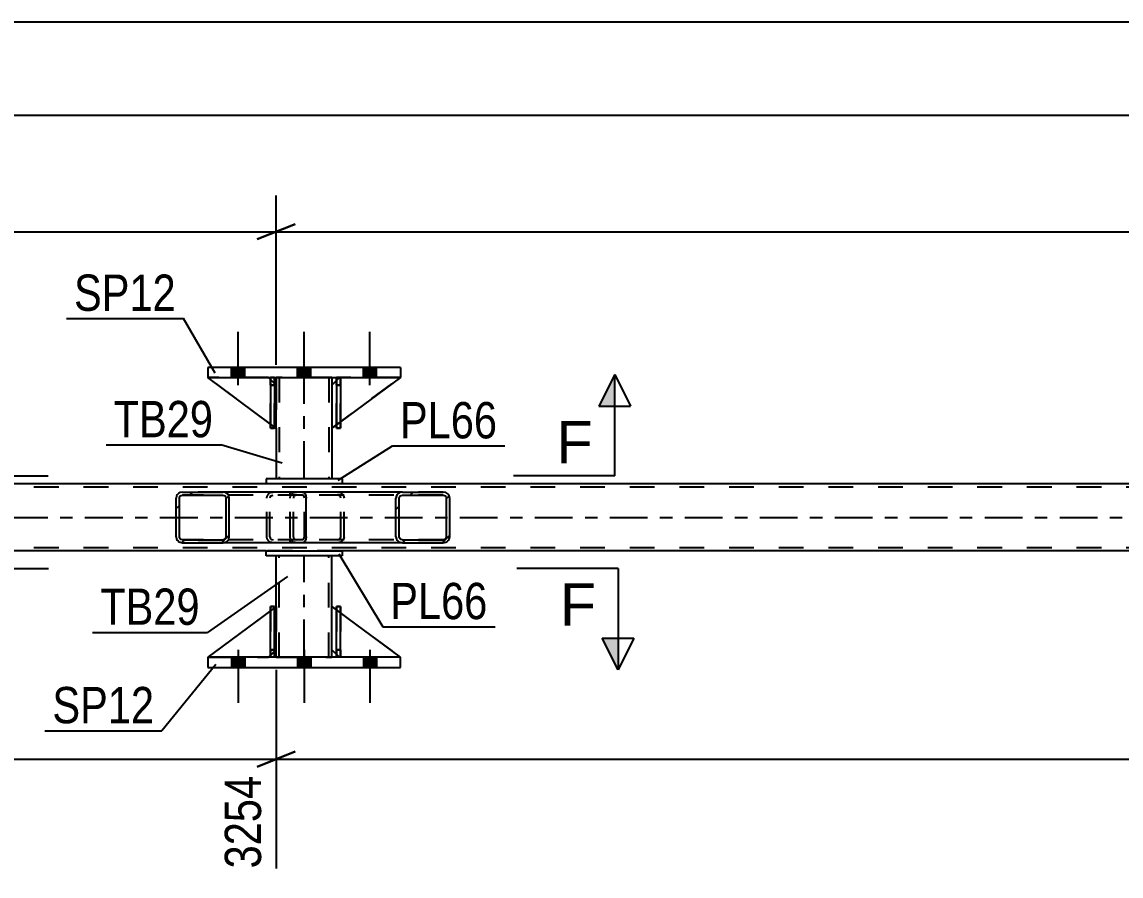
# Model space of a CAD drawing. Header units: millimetres. Extents: x 0 to 841, y 0 to 594.
# Drawn here: x 145.6 to 232.3, y 192.9 to 260.3 of the extents above; entities that cross this region are included whole.
import ezdxf

# ---------------------------------------------------------------- set-up
doc = ezdxf.new("R2010")
doc.units = ezdxf.units.MM
doc.linetypes.add('DXK_LINE_DOT2', pattern=[3.9198, 1.9599, -1.9599])
doc.linetypes.add('DXK_LINE_DOT3', pattern=[5.9187, 2.979, -0.9799, 0.9799, -0.9799])
doc.styles.add('Arial', font='ARIAL.TTF', dxfattribs={"height": 0.2})
doc.styles.add('Arial Narrow', font='ARIALN.TTF', dxfattribs={"height": 0.2})

# ---------------------------------------------------------------- blocks, each defined once
blk = doc.blocks.new('Part-275727060-4073 - 3899')
at = {"color": 7, "linetype": 'DXK_LINE_DOT2'}
for p, q in [((165.524, 214.174), (165.204, 214.174)), ((165.204, 210.774), (165.204, 214.174)), ((165.204, 210.174), (165.204, 214.174)), ((165.524, 214.174), (165.524, 210.774)), ((165.524, 210.174), (165.524, 214.174)), ((165.524, 210.774), (165.204, 210.774)), ((165.204, 210.174), (165.204, 210.774)), ((165.524, 210.174), (165.204, 210.174)), ((165.524, 210.774), (165.524, 210.174)), ((165.524, 210.174), (165.524, 210.174))]:
    blk.add_line(p, q, dxfattribs=at)
blk = doc.blocks.new('Part-275727060-4161 - 3899')
at = {"color": 2, "linetype": 'Continuous'}
for p, q in [((165.65, 232.254), (165.65, 231.654)), ((170.05, 232.254), (170.05, 231.654)), ((165.65, 228.254), (165.65, 224.254)), ((170.05, 228.254), (170.05, 224.254))]:
    blk.add_line(p, q, dxfattribs=at)
at = {"color": 7, "linetype": 'DXK_LINE_DOT2'}
for p, q in [((170.05, 232.254), (165.65, 232.254)), ((165.65, 231.654), (165.65, 228.254)), ((165.89, 232.254), (165.89, 224.254)), ((169.81, 232.254), (169.81, 224.254)), ((170.05, 231.654), (170.05, 228.254)), ((170.05, 224.254), (165.65, 224.254))]:
    blk.add_line(p, q, dxfattribs=at)
at = {"color": 7, "linetype": 'DXK_LINE_DOT3'}
blk.add_line((167.85, 224.254), (167.85, 232.254), dxfattribs=at)
blk = doc.blocks.new('Part-275727060-4068 - 3899')
at = {"color": 2, "linetype": 'Continuous'}
for p, q in [((165.204, 213.843), (160.25, 210.174)), ((165.65, 214.174), (165.524, 214.08)), ((165.65, 210.774), (165.65, 214.174)), ((165.204, 210.328), (165.05, 210.174)), ((165.65, 210.774), (165.524, 210.648)), ((165.65, 210.774), (165.65, 210.774))]:
    blk.add_line(p, q, dxfattribs=at)
at = {"color": 7, "linetype": 'DXK_LINE_DOT2'}
for p, q in [((165.524, 214.08), (165.204, 213.843)), ((165.65, 210.774), (165.65, 214.174)), ((160.25, 210.174), (165.05, 210.174)), ((165.65, 210.774), (165.05, 210.174)), ((165.524, 210.648), (165.204, 210.328))]:
    blk.add_line(p, q, dxfattribs=at)
blk = doc.blocks.new('Part-275727060-4075 - 3899')
at = {"color": 7, "linetype": 'DXK_LINE_DOT2'}
for p, q in [((170.65, 232.254), (170.05, 231.654)), ((170.05, 228.254), (175.45, 232.254)), ((170.05, 231.654), (170.05, 228.254)), ((175.45, 232.254), (170.65, 232.254))]:
    blk.add_line(p, q, dxfattribs=at)
blk = doc.blocks.new('Part-275727060-4076 - 3899')
at = {"color": 2, "linetype": 'Continuous'}
for p, q in [((165.204, 228.585), (160.25, 232.254)), ((165.204, 232.1), (165.05, 232.254)), ((165.65, 231.654), (165.524, 231.78)), ((165.65, 231.654), (165.65, 231.654)), ((165.65, 228.254), (165.65, 231.654)), ((165.524, 228.348), (165.65, 228.254)), ((165.65, 228.254), (165.65, 228.254))]:
    blk.add_line(p, q, dxfattribs=at)
at = {"color": 7, "linetype": 'DXK_LINE_DOT2'}
for p, q in [((165.05, 232.254), (160.25, 232.254)), ((165.05, 232.254), (165.65, 231.654)), ((165.524, 231.78), (165.204, 232.1)), ((165.65, 231.654), (165.65, 228.254)), ((165.524, 228.348), (165.204, 228.585))]:
    blk.add_line(p, q, dxfattribs=at)
blk = doc.blocks.new('Part-275727060-4077 - 3899')
at = {"color": 7, "linetype": 'DXK_LINE_DOT2'}
for p, q in [((165.65, 228.254), (160.25, 232.254)), ((160.25, 232.254), (165.05, 232.254)), ((165.05, 232.254), (165.65, 231.654)), ((165.65, 231.654), (165.05, 232.254)), ((165.65, 231.654), (165.65, 228.254)), ((165.65, 231.654), (165.65, 231.654)), ((165.65, 231.654), (165.65, 228.254))]:
    blk.add_line(p, q, dxfattribs=at)
blk = doc.blocks.new('Bolt-275727060-3949 - 3899')
at = {"linetype": 'Continuous'}
for points in [[(162.13, 232.254), (163.17, 232.254), (163.17, 233.054), (162.13, 233.054)], [(162.13, 232.254), (163.17, 232.254), (163.17, 233.054), (162.13, 233.054)], [(162.13, 232.254), (163.17, 232.254), (163.17, 233.054), (162.13, 233.054)], [(167.33, 232.254), (168.37, 232.254), (168.37, 233.054), (167.33, 233.054)], [(167.33, 232.254), (168.37, 232.254), (168.37, 233.054), (167.33, 233.054)], [(172.53, 232.254), (173.57, 232.254), (173.57, 233.054), (172.53, 233.054)], [(172.53, 232.254), (173.57, 232.254), (173.57, 233.054), (172.53, 233.054)], [(172.53, 232.254), (173.57, 232.254), (173.57, 233.054), (172.53, 233.054)]]:
    blk.add_hatch(color=1, dxfattribs=at).paths.add_polyline_path(points)
at = {"color": 1, "linetype": 'Continuous'}
for p, q in [((162.65, 231.654), (162.65, 235.854)), ((162.65, 231.654), (162.65, 235.854)), ((162.65, 231.654), (162.65, 235.854)), ((167.85, 231.654), (167.85, 235.854)), ((167.85, 231.654), (167.85, 235.854)), ((173.05, 231.654), (173.05, 235.854)), ((173.05, 231.654), (173.05, 235.854)), ((173.05, 231.654), (173.05, 235.854)), ((162.13, 232.254), (162.13, 233.054)), ((162.13, 232.254), (162.13, 233.054)), ((162.13, 232.254), (162.13, 233.054)), ((163.17, 232.254), (163.17, 233.054)), ((163.17, 232.254), (163.17, 233.054)), ((163.17, 232.254), (163.17, 233.054)), ((167.33, 232.254), (167.33, 233.054)), ((167.33, 232.254), (167.33, 233.054)), ((168.37, 232.254), (168.37, 233.054)), ((168.37, 232.254), (168.37, 233.054)), ((172.53, 232.254), (172.53, 233.054)), ((172.53, 232.254), (172.53, 233.054)), ((172.53, 232.254), (172.53, 233.054)), ((173.57, 232.254), (173.57, 233.054)), ((173.57, 232.254), (173.57, 233.054)), ((173.57, 232.254), (173.57, 233.054))]:
    blk.add_line(p, q, dxfattribs=at)
blk = doc.blocks.new('Part-275727060-4078 - 3899')
at = {"color": 2, "linetype": 'Continuous'}
for p, q in [((170.723, 232.254), (170.403, 232.254)), ((170.403, 232.254), (170.404, 228.254)), ((170.724, 232.254), (170.723, 232.254)), ((170.723, 232.254), (170.724, 228.254)), ((170.724, 228.254), (170.404, 228.254))]:
    blk.add_line(p, q, dxfattribs=at)
at = {"color": 7, "linetype": 'DXK_LINE_DOT2'}
for p, q in [((170.404, 231.654), (170.404, 232.254)), ((170.724, 231.654), (170.404, 231.654)), ((170.404, 231.654), (170.404, 228.254)), ((170.724, 232.254), (170.723, 232.254)), ((170.724, 231.654), (170.724, 232.254)), ((170.724, 228.254), (170.724, 231.654))]:
    blk.add_line(p, q, dxfattribs=at)
blk = doc.blocks.new('Bolt-275727060-3950 - 3899')
at = {"linetype": 'Continuous'}
for points in [[(163.17, 210.174), (162.13, 210.174), (162.13, 209.374), (163.17, 209.374)], [(163.17, 210.174), (162.13, 210.174), (162.13, 209.374), (163.17, 209.374)], [(163.17, 210.174), (162.13, 210.174), (162.13, 209.374), (163.17, 209.374)], [(168.37, 210.174), (167.33, 210.174), (167.33, 209.374), (168.37, 209.374)], [(168.37, 210.174), (167.33, 210.174), (167.33, 209.374), (168.37, 209.374)], [(173.57, 210.174), (172.53, 210.174), (172.53, 209.374), (173.57, 209.374)], [(173.57, 210.174), (172.53, 210.174), (172.53, 209.374), (173.57, 209.374)], [(173.57, 210.174), (172.53, 210.174), (172.53, 209.374), (173.57, 209.374)]]:
    blk.add_hatch(color=1, dxfattribs=at).paths.add_polyline_path(points)
at = {"color": 1, "linetype": 'Continuous'}
for p, q in [((162.13, 210.174), (162.13, 209.374)), ((162.13, 210.174), (162.13, 209.374)), ((162.13, 210.174), (162.13, 209.374)), ((162.65, 210.774), (162.65, 206.574)), ((162.65, 210.774), (162.65, 206.574)), ((162.65, 210.774), (162.65, 206.574)), ((163.17, 210.174), (163.17, 209.374)), ((163.17, 210.174), (163.17, 209.374)), ((163.17, 210.174), (163.17, 209.374)), ((167.33, 210.174), (167.33, 209.374)), ((167.33, 210.174), (167.33, 209.374)), ((167.85, 210.774), (167.85, 206.574)), ((167.85, 210.774), (167.85, 206.574)), ((168.37, 210.174), (168.37, 209.374)), ((168.37, 210.174), (168.37, 209.374)), ((172.53, 210.174), (172.53, 209.374)), ((172.53, 210.174), (172.53, 209.374)), ((172.53, 210.174), (172.53, 209.374)), ((173.05, 210.774), (173.05, 206.574)), ((173.05, 210.774), (173.05, 206.574)), ((173.05, 210.774), (173.05, 206.574)), ((173.57, 210.174), (173.57, 209.374)), ((173.57, 210.174), (173.57, 209.374)), ((173.57, 210.174), (173.57, 209.374))]:
    blk.add_line(p, q, dxfattribs=at)
blk = doc.blocks.new('Part-275727060-3961 - 3899')
at = {"color": 2, "linetype": 'Continuous'}
for p, q in [((164.85, 223.854), (73.61, 223.854)), ((335.118, 223.854), (170.85, 223.854)), ((164.85, 218.574), (73.61, 218.574)), ((335.118, 218.574), (170.85, 218.574))]:
    blk.add_line(p, q, dxfattribs=at)
at = {"color": 7, "linetype": 'DXK_LINE_DOT2'}
for p, q in [((170.85, 223.854), (164.85, 223.854)), ((732.527, 223.614), (73.61, 223.614)), ((732.527, 218.814), (73.61, 218.814)), ((170.85, 218.574), (164.85, 218.574))]:
    blk.add_line(p, q, dxfattribs=at)
at = {"color": 7, "linetype": 'DXK_LINE_DOT3'}
blk.add_line((73.61, 221.214), (732.527, 221.214), dxfattribs=at)
blk = doc.blocks.new('Part-275727060-4171 - 3899')
at = {"color": 2, "linetype": 'Continuous'}
for p, q in [((164.85, 218.574), (170.85, 218.574)), ((164.85, 218.174), (164.85, 218.574)), ((170.85, 218.174), (164.85, 218.174)), ((170.85, 218.574), (170.85, 218.174))]:
    blk.add_line(p, q, dxfattribs=at)
blk = doc.blocks.new('Part-275727060-4065 - 3899')
at = {"color": 2, "linetype": 'Continuous'}
for p, q in [((175.45, 210.174), (160.25, 210.174)), ((160.25, 210.174), (160.25, 209.374)), ((175.45, 209.374), (175.45, 210.174)), ((160.25, 209.374), (175.45, 209.374))]:
    blk.add_line(p, q, dxfattribs=at)
blk = doc.blocks.new('Part-275727060-4066 - 3899')
at = {"color": 2, "linetype": 'Continuous'}
for p, q in [((170.05, 210.774), (170.05, 214.174)), ((170.404, 213.912), (170.05, 214.174)), ((175.449, 210.174), (170.724, 213.675)), ((170.403, 210.42), (170.05, 210.774))]:
    blk.add_line(p, q, dxfattribs=at)
at = {"color": 7, "linetype": 'DXK_LINE_DOT2'}
for p, q in [((170.724, 213.675), (170.404, 213.912)), ((170.65, 210.174), (170.403, 210.42)), ((175.45, 210.174), (170.65, 210.174)), ((175.449, 210.174), (175.45, 210.174)), ((175.45, 210.174), (175.449, 210.174))]:
    blk.add_line(p, q, dxfattribs=at)
blk = doc.blocks.new('Part-275727060-4067 - 3899')
at = {"color": 7, "linetype": 'DXK_LINE_DOT2'}
for p, q in [((170.05, 210.774), (170.05, 214.174)), ((170.05, 214.174), (175.45, 210.174)), ((170.65, 210.174), (170.05, 210.774)), ((175.45, 210.174), (170.65, 210.174))]:
    blk.add_line(p, q, dxfattribs=at)
blk = doc.blocks.new('Part-275727060-4069 - 3899')
at = {"color": 7, "linetype": 'DXK_LINE_DOT2'}
for p, q in [((165.65, 214.174), (160.25, 210.174)), ((165.65, 210.774), (165.65, 214.174)), ((165.65, 214.174), (165.65, 210.774)), ((160.25, 210.174), (165.05, 210.174)), ((165.05, 210.174), (165.65, 210.774)), ((165.65, 210.774), (165.05, 210.174)), ((165.65, 210.774), (165.65, 210.774))]:
    blk.add_line(p, q, dxfattribs=at)
blk = doc.blocks.new('Part-275727060-4060 - 3899')
at = {"color": 2, "linetype": 'Continuous'}
for p, q in [((175.45, 233.054), (160.25, 233.054)), ((160.25, 233.054), (160.25, 232.254)), ((175.45, 233.054), (175.45, 232.254)), ((160.25, 232.254), (175.45, 232.254))]:
    blk.add_line(p, q, dxfattribs=at)
blk = doc.blocks.new('Part-275727060-4070 - 3899')
at = {"color": 2, "linetype": 'Continuous'}
for p, q in [((170.403, 210.174), (170.404, 214.174)), ((170.404, 214.174), (170.724, 214.174)), ((170.723, 210.174), (170.724, 214.174)), ((170.404, 210.174), (170.403, 210.174)), ((170.724, 210.174), (170.403, 210.174))]:
    blk.add_line(p, q, dxfattribs=at)
at = {"color": 7, "linetype": 'DXK_LINE_DOT2'}
for p, q in [((170.404, 214.174), (170.404, 210.774)), ((170.724, 210.774), (170.724, 214.174)), ((170.404, 210.774), (170.404, 210.174)), ((170.404, 210.774), (170.724, 210.774)), ((170.723, 210.174), (170.724, 210.174)), ((170.724, 210.174), (170.724, 210.774))]:
    blk.add_line(p, q, dxfattribs=at)
blk = doc.blocks.new('Part-275727060-4071 - 3899')
at = {"color": 2, "linetype": 'Continuous'}
for p, q in [((165.204, 210.174), (165.204, 214.174)), ((165.204, 214.174), (165.524, 214.174)), ((165.524, 210.174), (165.524, 214.174)), ((165.204, 210.174), (165.204, 210.174)), ((165.524, 210.174), (165.204, 210.174))]:
    blk.add_line(p, q, dxfattribs=at)
at = {"color": 7, "linetype": 'DXK_LINE_DOT2'}
for p, q in [((165.204, 214.174), (165.204, 210.774)), ((165.524, 210.774), (165.524, 214.174)), ((165.204, 210.774), (165.204, 210.174)), ((165.204, 210.774), (165.524, 210.774)), ((165.524, 210.174), (165.524, 210.774)), ((165.524, 210.174), (165.524, 210.174))]:
    blk.add_line(p, q, dxfattribs=at)
blk = doc.blocks.new('Part-275727060-4072 - 3899')
at = {"color": 7, "linetype": 'DXK_LINE_DOT2'}
for p, q in [((170.723, 214.174), (170.403, 214.174)), ((170.403, 210.774), (170.403, 214.174)), ((170.403, 210.174), (170.403, 214.174)), ((170.723, 214.174), (170.723, 210.774)), ((170.723, 210.174), (170.723, 214.174)), ((170.723, 210.774), (170.403, 210.774)), ((170.403, 210.174), (170.403, 210.774)), ((170.723, 210.174), (170.403, 210.174)), ((170.723, 210.774), (170.723, 210.174)), ((170.723, 210.174), (170.723, 210.174))]:
    blk.add_line(p, q, dxfattribs=at)
blk = doc.blocks.new('Part-275727060-4074 - 3899')
at = {"color": 2, "linetype": 'Continuous'}
for p, q in [((170.403, 232.008), (170.05, 231.654)), ((170.05, 231.654), (170.05, 228.254)), ((175.45, 232.254), (170.724, 228.753)), ((170.404, 228.516), (170.05, 228.254))]:
    blk.add_line(p, q, dxfattribs=at)
at = {"color": 7, "linetype": 'DXK_LINE_DOT2'}
for p, q in [((170.65, 232.254), (170.403, 232.008)), ((175.45, 232.254), (170.65, 232.254)), ((170.724, 228.753), (170.404, 228.516))]:
    blk.add_line(p, q, dxfattribs=at)
blk = doc.blocks.new('Part-275727060-4079 - 3899')
at = {"color": 2, "linetype": 'Continuous'}
for p, q in [((165.524, 232.254), (165.204, 232.254)), ((165.204, 232.254), (165.204, 228.254)), ((165.524, 232.254), (165.524, 232.254)), ((165.524, 232.254), (165.524, 228.254)), ((165.524, 228.254), (165.204, 228.254))]:
    blk.add_line(p, q, dxfattribs=at)
at = {"color": 7, "linetype": 'DXK_LINE_DOT2'}
for p, q in [((165.204, 231.654), (165.204, 232.254)), ((165.524, 231.654), (165.204, 231.654)), ((165.204, 231.654), (165.204, 228.254)), ((165.524, 231.654), (165.524, 232.254)), ((165.524, 232.254), (165.524, 232.254)), ((165.524, 228.254), (165.524, 231.654))]:
    blk.add_line(p, q, dxfattribs=at)
blk = doc.blocks.new('Part-275727060-4080 - 3899')
at = {"color": 7, "linetype": 'DXK_LINE_DOT2'}
for p, q in [((170.403, 231.654), (170.403, 232.254)), ((170.403, 232.254), (170.403, 232.254)), ((170.403, 232.254), (170.403, 228.254)), ((170.723, 232.254), (170.403, 232.254)), ((170.403, 228.254), (170.403, 231.654)), ((170.403, 231.654), (170.723, 231.654)), ((170.723, 231.654), (170.723, 232.254)), ((170.723, 228.254), (170.723, 232.254)), ((170.723, 231.654), (170.723, 228.254)), ((170.403, 228.254), (170.723, 228.254))]:
    blk.add_line(p, q, dxfattribs=at)
blk = doc.blocks.new('Part-275727060-4082 - 3899')
at = {"linetype": 'Continuous'}
h = blk.add_hatch(dxfattribs=at)
h.set_pattern_fill('', scale=0.7, style=0, pattern_type=0)
h.set_pattern_definition([(45, (161.9011, 222.9176), (-1.57154, 1.57154), [])])
h.paths.add_polyline_path([(161.939, 222.734), (161.901, 222.918), (161.792, 223.073), (161.629, 223.177), (161.437, 223.214), (158.252, 223.214), (158.06, 223.177), (157.897, 223.073), (157.788, 222.918), (157.75, 222.734), (157.75, 219.694), (157.788, 219.51), (157.897, 219.354), (158.06, 219.25), (158.252, 219.214), (161.437, 219.214), (161.629, 219.25), (161.792, 219.354), (161.901, 219.51), (161.939, 219.694)])
h.paths.add_polyline_path([(161.669, 219.602), (161.614, 219.524), (161.533, 219.472), (161.437, 219.454), (158.252, 219.454), (158.156, 219.472), (158.075, 219.524), (158.02, 219.602), (158.001, 219.694), (158.001, 222.734), (158.02, 222.826), (158.075, 222.904), (158.156, 222.956), (158.252, 222.974), (161.437, 222.974), (161.533, 222.956), (161.614, 222.904), (161.669, 222.826), (161.688, 222.734), (161.688, 219.694)])
at = {"color": 2, "linetype": 'Continuous'}
for p, q in [((158.252, 223.214), (158.06, 223.177)), ((158.156, 222.956), (158.252, 222.974)), ((158.252, 223.214), (161.437, 223.214)), ((158.252, 222.974), (161.437, 222.974)), ((167.737, 223.214), (161.437, 223.214)), ((161.629, 223.177), (161.437, 223.214)), ((161.437, 222.974), (161.533, 222.956)), ((167.737, 223.214), (167.841, 223.177)), ((167.841, 223.177), (167.929, 223.073)), ((167.929, 223.073), (167.987, 222.918)), ((157.788, 222.918), (157.75, 222.734)), ((157.75, 219.694), (157.75, 222.734)), ((158.001, 222.734), (158.02, 222.826)), ((158.001, 219.694), (158.001, 222.734)), ((158.02, 222.826), (158.075, 222.904)), ((158.075, 222.904), (158.156, 222.956)), ((161.533, 222.956), (161.614, 222.904)), ((161.614, 222.904), (161.669, 222.826)), ((161.669, 222.826), (161.688, 222.734)), ((161.688, 219.694), (161.688, 222.734)), ((161.939, 222.734), (161.901, 222.918)), ((161.939, 219.694), (161.939, 222.734)), ((167.987, 222.918), (168.008, 222.734)), ((168.008, 219.694), (168.008, 222.734)), ((157.75, 219.694), (157.788, 219.51)), ((158.02, 219.602), (158.001, 219.694)), ((158.075, 219.524), (158.02, 219.602)), ((158.156, 219.472), (158.075, 219.524)), ((161.614, 219.524), (161.533, 219.472)), ((161.669, 219.602), (161.614, 219.524)), ((161.688, 219.694), (161.669, 219.602)), ((161.901, 219.51), (161.939, 219.694)), ((167.987, 219.51), (167.929, 219.354)), ((168.008, 219.694), (167.987, 219.51)), ((158.06, 219.25), (158.252, 219.214)), ((158.252, 219.454), (158.156, 219.472)), ((158.252, 219.454), (161.437, 219.454)), ((158.252, 219.214), (161.437, 219.214)), ((161.533, 219.472), (161.437, 219.454)), ((161.437, 219.214), (161.629, 219.25)), ((167.737, 219.214), (161.437, 219.214)), ((167.841, 219.25), (167.737, 219.214)), ((167.929, 219.354), (167.841, 219.25))]:
    blk.add_line(p, q, dxfattribs=at)
at = {"color": 7, "linetype": 'DXK_LINE_DOT2'}
for p, q in [((161.437, 223.214), (158.252, 223.214)), ((167.737, 222.974), (158.252, 222.974)), ((165.21, 223.177), (165.403, 223.214)), ((165.306, 222.956), (165.403, 222.974)), ((166.745, 222.974), (166.745, 223.214)), ((167.789, 222.956), (167.737, 222.974)), ((164.9, 222.734), (164.938, 222.918)), ((164.9, 219.694), (164.9, 222.734)), ((165.17, 222.826), (165.151, 222.734)), ((165.151, 219.694), (165.151, 222.734)), ((165.225, 222.904), (165.17, 222.826)), ((165.225, 222.904), (165.247, 222.918)), ((165.247, 222.918), (165.306, 222.956)), ((167.833, 222.904), (167.789, 222.956)), ((167.862, 222.826), (167.833, 222.904)), ((167.872, 222.734), (167.862, 222.826)), ((167.872, 219.694), (167.872, 222.734)), ((164.938, 219.51), (164.9, 219.694)), ((165.151, 219.694), (165.17, 219.602)), ((165.17, 219.602), (165.225, 219.524)), ((165.225, 219.524), (165.247, 219.51)), ((165.247, 219.51), (165.306, 219.472)), ((167.789, 219.472), (167.833, 219.524)), ((167.833, 219.524), (167.862, 219.602)), ((167.862, 219.602), (167.872, 219.694)), ((167.737, 219.454), (158.252, 219.454)), ((161.437, 219.214), (158.252, 219.214)), ((165.403, 219.214), (165.21, 219.25)), ((165.306, 219.472), (165.403, 219.454)), ((166.745, 219.214), (166.745, 219.454)), ((167.737, 219.454), (167.789, 219.472))]:
    blk.add_line(p, q, dxfattribs=at)
at = {"color": 2, "linetype": 'Continuous'}
for centre, start, end in [((158.238, 222.719), 111.19409, 156.15058), ((161.451, 222.719), 23.8494, 68.8059), ((158.238, 219.709), 203.8494, 248.8059), ((161.451, 219.709), 291.19409, 336.15058)]:
    blk.add_arc(centre, 0.492, start, end, dxfattribs=at)
at = {"color": 7, "linetype": 'DXK_LINE_DOT2'}
for centre, start, end in [((165.388, 222.719), 111.19409, 156.1506), ((165.388, 219.709), 203.84942, 248.8059)]:
    blk.add_arc(centre, 0.492, start, end, dxfattribs=at)
blk = doc.blocks.new('Part-275727060-4091 - 3899')
at = {"linetype": 'Continuous'}
h = blk.add_hatch(dxfattribs=at)
h.set_pattern_fill('', scale=0.7, style=0, pattern_type=0)
h.set_pattern_definition([(45, (179.3119, 222.9176), (-1.57154, 1.57154), [])])
h.paths.add_polyline_path([(179.351, 222.734), (179.312, 222.918), (179.201, 223.073), (179.035, 223.177), (178.84, 223.214), (175.605, 223.214), (175.409, 223.177), (175.244, 223.073), (175.133, 222.918), (175.094, 222.734), (175.094, 219.694), (175.133, 219.51), (175.244, 219.354), (175.409, 219.25), (175.605, 219.214), (178.84, 219.214), (179.035, 219.25), (179.201, 219.354), (179.312, 219.51), (179.351, 219.694)])
h.paths.add_polyline_path([(179.076, 219.602), (179.021, 219.524), (178.938, 219.472), (178.84, 219.454), (175.605, 219.454), (175.507, 219.472), (175.424, 219.524), (175.369, 219.602), (175.349, 219.694), (175.349, 222.734), (175.369, 222.826), (175.424, 222.904), (175.507, 222.956), (175.605, 222.974), (178.84, 222.974), (178.938, 222.956), (179.021, 222.904), (179.076, 222.826), (179.095, 222.734), (179.095, 219.694)])
at = {"color": 7, "linetype": 'DXK_LINE_DOT2'}
for p, q in [((167.06, 223.177), (167.256, 223.214)), ((167.256, 222.974), (167.158, 222.956)), ((167.737, 223.214), (167.256, 223.214)), ((178.84, 222.974), (167.256, 222.974)), ((170.491, 223.214), (170.686, 223.177)), ((170.588, 222.956), (170.491, 222.974)), ((178.84, 223.214), (175.605, 223.214)), ((166.745, 222.734), (166.784, 222.918)), ((166.745, 219.694), (166.745, 222.734)), ((167.02, 222.826), (167, 222.734)), ((167, 219.694), (167, 222.734)), ((167.075, 222.904), (167.02, 222.826)), ((167.158, 222.956), (167.075, 222.904)), ((170.671, 222.904), (170.588, 222.956)), ((170.727, 222.826), (170.671, 222.904)), ((170.746, 222.734), (170.727, 222.826)), ((170.746, 219.694), (170.746, 222.734)), ((170.963, 222.918), (171.001, 222.734)), ((171.001, 219.694), (171.001, 222.734)), ((166.784, 219.51), (166.745, 219.694)), ((167, 219.694), (167.02, 219.602)), ((167.02, 219.602), (167.075, 219.524)), ((167.075, 219.524), (167.158, 219.472)), ((170.588, 219.472), (170.671, 219.524)), ((170.671, 219.524), (170.727, 219.602)), ((170.727, 219.602), (170.746, 219.694)), ((171.001, 219.694), (170.963, 219.51)), ((167.256, 219.214), (167.06, 219.25)), ((167.158, 219.472), (167.256, 219.454)), ((178.84, 219.454), (167.256, 219.454)), ((167.737, 219.214), (167.256, 219.214)), ((170.491, 219.454), (170.588, 219.472)), ((170.686, 219.25), (170.491, 219.214)), ((178.84, 219.214), (175.605, 219.214))]:
    blk.add_line(p, q, dxfattribs=at)
at = {"color": 2, "linetype": 'Continuous'}
for p, q in [((175.605, 223.214), (167.737, 223.214)), ((175.605, 223.214), (175.409, 223.177)), ((175.507, 222.956), (175.605, 222.974)), ((175.605, 223.214), (178.84, 223.214)), ((175.605, 222.974), (178.84, 222.974)), ((179.035, 223.177), (178.84, 223.214)), ((178.84, 222.974), (178.938, 222.956)), ((175.133, 222.918), (175.094, 222.734)), ((175.094, 219.694), (175.094, 222.734)), ((175.349, 222.734), (175.369, 222.826)), ((175.349, 219.694), (175.349, 222.734)), ((175.369, 222.826), (175.424, 222.904)), ((175.424, 222.904), (175.507, 222.956)), ((178.938, 222.956), (179.021, 222.904)), ((179.021, 222.904), (179.076, 222.826)), ((179.076, 222.826), (179.095, 222.734)), ((179.095, 219.694), (179.095, 222.734)), ((179.351, 222.734), (179.312, 222.918)), ((179.351, 219.694), (179.351, 222.734)), ((175.094, 219.694), (175.133, 219.51)), ((175.369, 219.602), (175.349, 219.694)), ((175.424, 219.524), (175.369, 219.602)), ((175.507, 219.472), (175.424, 219.524)), ((179.021, 219.524), (178.938, 219.472)), ((179.076, 219.602), (179.021, 219.524)), ((179.095, 219.694), (179.076, 219.602)), ((179.312, 219.51), (179.351, 219.694)), ((175.605, 219.214), (167.737, 219.214)), ((175.409, 219.25), (175.605, 219.214)), ((175.605, 219.454), (175.507, 219.472)), ((175.605, 219.454), (178.84, 219.454)), ((175.605, 219.214), (178.84, 219.214)), ((178.938, 219.472), (178.84, 219.454)), ((178.84, 219.214), (179.035, 219.25))]:
    blk.add_line(p, q, dxfattribs=at)
at = {"color": 7, "linetype": 'DXK_LINE_DOT2'}
for centre, start, end in [((167.236, 222.713), 110.75831, 155.68002), ((170.51, 222.713), 24.31993, 69.24168), ((167.236, 219.715), 204.31993, 249.24168), ((170.51, 219.715), 290.75831, 335.68002)]:
    blk.add_arc(centre, 0.496, start, end, dxfattribs=at)
at = {"color": 2, "linetype": 'Continuous'}
for centre, start, end in [((175.585, 222.713), 110.75831, 155.68004), ((178.859, 222.713), 24.31995, 69.24168), ((175.585, 219.715), 204.31995, 249.24168), ((178.859, 219.715), 290.75831, 335.68004)]:
    blk.add_arc(centre, 0.496, start, end, dxfattribs=at)
blk = doc.blocks.new('Part-275727060-4166 - 3899')
at = {"color": 2, "linetype": 'Continuous'}
for p, q in [((170.85, 224.254), (164.85, 224.254)), ((164.85, 224.254), (164.85, 223.854)), ((170.85, 223.854), (164.85, 223.854)), ((170.85, 224.254), (170.85, 223.854))]:
    blk.add_line(p, q, dxfattribs=at)
blk = doc.blocks.new('Part-275727060-4176 - 3899')
at = {"color": 2, "linetype": 'Continuous'}
for p, q in [((165.65, 214.174), (165.65, 218.174)), ((170.05, 214.174), (170.05, 218.174)), ((165.65, 210.174), (165.65, 210.774)), ((170.05, 210.174), (170.05, 210.774))]:
    blk.add_line(p, q, dxfattribs=at)
at = {"color": 7, "linetype": 'DXK_LINE_DOT2'}
for p, q in [((170.05, 218.174), (165.65, 218.174)), ((165.89, 210.174), (165.89, 218.174)), ((169.81, 210.174), (169.81, 218.174)), ((165.65, 210.774), (165.65, 214.174)), ((170.05, 210.774), (170.05, 214.174)), ((165.65, 210.174), (170.05, 210.174))]:
    blk.add_line(p, q, dxfattribs=at)
at = {"color": 7, "linetype": 'DXK_LINE_DOT3'}
blk.add_line((167.85, 210.174), (167.85, 218.174), dxfattribs=at)
blk = doc.blocks.new('Part-275727060-4177 - 3899')
at = {"color": 7, "linetype": 'DXK_LINE_DOT2'}
for p, q in [((165.204, 231.654), (165.204, 232.254)), ((165.204, 232.254), (165.204, 232.254)), ((165.204, 232.254), (165.204, 228.254)), ((165.524, 232.254), (165.204, 232.254)), ((165.204, 228.254), (165.204, 231.654)), ((165.204, 231.654), (165.524, 231.654)), ((165.524, 231.654), (165.524, 232.254)), ((165.524, 228.254), (165.524, 232.254)), ((165.524, 231.654), (165.524, 228.254)), ((165.204, 228.254), (165.524, 228.254))]:
    blk.add_line(p, q, dxfattribs=at)
blk = doc.blocks.new('StraightDimension-275727060-4231 - 3899')
at = {"color": 7, "linetype": 'Continuous'}
blk.add_line((64.35, 260.309), (741.787, 260.309), dxfattribs=at)
blk = doc.blocks.new('StraightDimension-275727060-4181 - 3899')
at = {"color": 7, "linetype": 'Continuous'}
for p, q in [((165.65, 233.254), (165.65, 246.613)), ((164.15, 243.163), (167.15, 244.363)), ((64.99, 243.763), (165.65, 243.763))]:
    blk.add_line(p, q, dxfattribs=at)
blk = doc.blocks.new('StraightDimension-275727060-4185 - 3899')
at = {"color": 7, "linetype": 'Continuous'}
for p, q in [((165.65, 233.254), (165.65, 246.613)), ((167.15, 244.363), (164.15, 243.163)), ((165.65, 243.763), (335.918, 243.763))]:
    blk.add_line(p, q, dxfattribs=at)
blk = doc.blocks.new('StraightDimension-275727060-4210 - 3899')
at = {"color": 7, "linetype": 'Continuous'}
blk.add_line((64.99, 252.956), (741.147, 252.956), dxfattribs=at)
blk = doc.blocks.new('StraightDimension-275727060-4264 - 3899')
at = {"color": 7, "linetype": 'Continuous'}
for p, q in [((165.65, 209.174), (165.65, 193.516)), ((167.15, 202.729), (164.15, 201.529)), ((165.65, 202.129), (335.918, 202.129))]:
    blk.add_line(p, q, dxfattribs=at)
blk = doc.blocks.new('StraightDimension-275727060-4270 - 3899')
at = {"color": 7, "linetype": 'Continuous'}
for p, q in [((165.65, 209.174), (165.65, 193.516)), ((164.15, 201.529), (167.15, 202.729)), ((64.99, 202.129), (165.65, 202.129))]:
    blk.add_line(p, q, dxfattribs=at)
at = {"color": 0, "linetype": 'Continuous'}
blk.add_wipeout([(165.05, 201.429), (160.85, 201.429), (160.85, 192.916), (165.05, 192.916)], dxfattribs=at)
at = {"color": 3, "linetype": 'Continuous', "style": 'Arial Narrow'}
blk.add_text('3254', height=2.8633, rotation=90.00021, dxfattribs=at).set_placement((164.45, 193.516))
blk = doc.blocks.new('Mark-275727060-4056 - 3899')
at = {"color": 30, "linetype": 'Continuous'}
for p in [(149.088, 236.915), (160.827, 232.585)]:
    blk.add_line(p, (158.327, 236.915), dxfattribs=at)
at = {"color": 0}
blk.add_wipeout([(157.727, 237.515), (157.727, 240.515), (149.688, 240.515), (149.688, 237.515)], dxfattribs=at)
blk.add_wipeout([(157.727, 237.515), (157.727, 240.515), (149.688, 240.515), (149.688, 237.515)], dxfattribs=at)
at = {"color": 3, "style": 'Arial Narrow'}
blk.add_text('SP12', height=2.8633, dxfattribs=at).set_placement((149.688, 237.515))
blk = doc.blocks.new('Mark-275727060-4061 - 3899')
at = {"color": 30, "linetype": 'Continuous'}
for p in [(160.89, 209.616), (147.381, 204.371)]:
    blk.add_line(p, (156.62, 204.371), dxfattribs=at)
at = {"color": 0}
blk.add_wipeout([(156.02, 204.971), (156.02, 207.971), (147.981, 207.971), (147.981, 204.971)], dxfattribs=at)
blk.add_wipeout([(156.02, 204.971), (156.02, 207.971), (147.981, 207.971), (147.981, 204.971)], dxfattribs=at)
at = {"color": 3, "style": 'Arial Narrow'}
blk.add_text('SP12', height=2.8633, dxfattribs=at).set_placement((147.981, 204.971))
blk = doc.blocks.new('SectionMark-275727060-4285 - 3899')
at = {"linetype": 'Continuous'}
for points in [[(139.662, 211.674), (140.912, 211.674), (139.662, 209.174)], [(191.39, 211.674), (192.64, 211.674), (192.64, 209.174)]]:
    blk.add_hatch(color=6, dxfattribs=at).paths.add_polyline_path(points)
at = {"color": 6, "linetype": 'Continuous'}
for p, q in [((139.662, 217.174), (147.662, 217.174)), ((139.662, 217.174), (139.662, 209.174)), ((192.64, 217.174), (184.64, 217.174)), ((192.64, 217.174), (192.64, 209.174)), ((139.662, 209.174), (138.412, 211.674)), ((140.912, 211.674), (138.412, 211.674)), ((139.662, 209.174), (140.912, 211.674)), ((191.39, 211.674), (193.89, 211.674)), ((192.64, 209.174), (191.39, 211.674)), ((193.89, 211.674), (192.64, 209.174))]:
    blk.add_line(p, q, dxfattribs=at)
at = {"color": 0, "linetype": 'Continuous'}
for points in [[(144.263, 212.674), (144.263, 216.174), (141.412, 216.174), (141.412, 212.674)], [(190.89, 212.674), (190.89, 216.174), (188.039, 216.174), (188.039, 212.674)]]:
    blk.add_wipeout(points, dxfattribs=at)
at = {"color": 3, "linetype": 'Continuous', "style": 'Arial'}
for p in [(141.412, 212.674), (188.039, 212.674)]:
    blk.add_text('F', height=3.343, dxfattribs=at).set_placement(p)
blk = doc.blocks.new('Mark-275727060-4157 - 3899')
at = {"color": 30, "linetype": 'Continuous'}
for p in [(152.216, 226.94), (166.106, 225.5)]:
    blk.add_line(p, (161.271, 226.94), dxfattribs=at)
at = {"color": 0}
blk.add_wipeout([(160.671, 227.54), (160.671, 230.54), (152.816, 230.54), (152.816, 227.54)], dxfattribs=at)
blk.add_wipeout([(160.671, 227.54), (160.671, 230.54), (152.816, 230.54), (152.816, 227.54)], dxfattribs=at)
at = {"color": 3, "style": 'Arial Narrow'}
blk.add_text('TB29', height=2.8633, dxfattribs=at).set_placement((152.816, 227.54))
blk = doc.blocks.new('Mark-275727060-4162 - 3899')
at = {"color": 30, "linetype": 'Continuous'}
for p, q in [((170.538, 224.162), (174.818, 226.853)), ((174.818, 226.853), (183.694, 226.853))]:
    blk.add_line(p, q, dxfattribs=at)
at = {"color": 0}
blk.add_wipeout([(183.094, 227.453), (183.094, 230.453), (175.418, 230.453), (175.418, 227.453)], dxfattribs=at)
blk.add_wipeout([(183.094, 227.453), (183.094, 230.453), (175.418, 230.453), (175.418, 227.453)], dxfattribs=at)
at = {"color": 3, "style": 'Arial Narrow'}
blk.add_text('PL66', height=2.8633, dxfattribs=at).set_placement((175.418, 227.453))
blk = doc.blocks.new('Mark-275727060-4167 - 3899')
at = {"color": 30, "linetype": 'Continuous'}
for p, q in [((170.581, 218.336), (174.052, 212.585)), ((174.052, 212.585), (182.928, 212.585))]:
    blk.add_line(p, q, dxfattribs=at)
at = {"color": 0}
blk.add_wipeout([(182.328, 213.185), (182.328, 216.185), (174.652, 216.185), (174.652, 213.185)], dxfattribs=at)
blk.add_wipeout([(182.328, 213.185), (182.328, 216.185), (174.652, 216.185), (174.652, 213.185)], dxfattribs=at)
at = {"color": 3, "style": 'Arial Narrow'}
blk.add_text('PL66', height=2.8633, dxfattribs=at).set_placement((174.652, 213.185))
blk = doc.blocks.new('Mark-275727060-4172 - 3899')
at = {"color": 30, "linetype": 'Continuous'}
for p in [(166.542, 216.562), (151.159, 212.138)]:
    blk.add_line(p, (160.214, 212.138), dxfattribs=at)
at = {"color": 0}
blk.add_wipeout([(159.614, 212.738), (159.614, 215.738), (151.759, 215.738), (151.759, 212.738)], dxfattribs=at)
blk.add_wipeout([(159.614, 212.738), (159.614, 215.738), (151.759, 215.738), (151.759, 212.738)], dxfattribs=at)
at = {"color": 3, "style": 'Arial Narrow'}
blk.add_text('TB29', height=2.8633, dxfattribs=at).set_placement((151.759, 212.738))
blk = doc.blocks.new('SectionMark-275727060-4283 - 3899')
at = {"linetype": 'Continuous'}
for points in [[(140.884, 229.985), (139.634, 229.985), (139.634, 232.485)], [(192.369, 229.985), (191.119, 229.985), (192.369, 232.485)]]:
    blk.add_hatch(color=6, dxfattribs=at).paths.add_polyline_path(points)
at = {"color": 6, "linetype": 'Continuous'}
for p, q in [((138.384, 229.985), (139.634, 232.485)), ((139.634, 224.485), (139.634, 232.485)), ((139.634, 232.485), (140.884, 229.985)), ((192.369, 232.485), (191.119, 229.985)), ((192.369, 224.485), (192.369, 232.485)), ((192.369, 232.485), (193.619, 229.985)), ((140.884, 229.985), (138.384, 229.985)), ((191.119, 229.985), (193.619, 229.985)), ((139.634, 224.485), (147.634, 224.485)), ((192.369, 224.485), (184.369, 224.485))]:
    blk.add_line(p, q, dxfattribs=at)
at = {"color": 0, "linetype": 'Continuous'}
for points in [[(144.235, 225.485), (144.235, 228.985), (141.384, 228.985), (141.384, 225.485)], [(190.619, 225.485), (190.619, 228.985), (187.768, 228.985), (187.768, 225.485)]]:
    blk.add_wipeout(points, dxfattribs=at)
at = {"color": 3, "linetype": 'Continuous', "style": 'Arial'}
for p in [(141.384, 225.485), (187.768, 225.485)]:
    blk.add_text('F', height=3.343, dxfattribs=at).set_placement(p)

msp = doc.modelspace()

# ---------------------------------------------------------------- block references
for name in ['Bolt-275727060-3949 - 3899', 'Part-275727060-4060 - 3899', 'Part-275727060-4076 - 3899', 'Part-275727060-4077 - 3899', 'Part-275727060-4079 - 3899', 'Part-275727060-4177 - 3899', 'Part-275727060-4161 - 3899', 'Part-275727060-4075 - 3899', 'Part-275727060-4074 - 3899', 'Part-275727060-4078 - 3899', 'Part-275727060-4080 - 3899', 'Part-275727060-3961 - 3899', 'Part-275727060-4166 - 3899', 'Part-275727060-4082 - 3899', 'Part-275727060-4091 - 3899', 'Part-275727060-4171 - 3899', 'Part-275727060-4176 - 3899', 'Part-275727060-4068 - 3899', 'Part-275727060-4069 - 3899', 'Part-275727060-4073 - 3899', 'Part-275727060-4071 - 3899', 'Part-275727060-4066 - 3899', 'Part-275727060-4067 - 3899', 'Part-275727060-4070 - 3899', 'Part-275727060-4072 - 3899', 'Part-275727060-4065 - 3899', 'Bolt-275727060-3950 - 3899']:
    msp.add_blockref(name, (0, 0))

# ---------------------------------------------------------------- next in the draw order: block references
for name in ['StraightDimension-275727060-4231 - 3899', 'StraightDimension-275727060-4264 - 3899']:
    msp.add_blockref(name, (0, 0))

# ---------------------------------------------------------------- next in the draw order: block references
for name in ['StraightDimension-275727060-4181 - 3899', 'StraightDimension-275727060-4270 - 3899']:
    msp.add_blockref(name, (0, 0))

# ---------------------------------------------------------------- next in the draw order: block references
for name in ['StraightDimension-275727060-4185 - 3899', 'Mark-275727060-4061 - 3899']:
    msp.add_blockref(name, (0, 0))

# ---------------------------------------------------------------- next in the draw order: block references
for name in ['StraightDimension-275727060-4210 - 3899', 'SectionMark-275727060-4285 - 3899']:
    msp.add_blockref(name, (0, 0))

# ---------------------------------------------------------------- next in the draw order: block references
for name in ['Mark-275727060-4056 - 3899', 'Mark-275727060-4157 - 3899', 'Mark-275727060-4162 - 3899', 'Mark-275727060-4167 - 3899', 'Mark-275727060-4172 - 3899']:
    msp.add_blockref(name, (0, 0))

# ---------------------------------------------------------------- next in the draw order: block references
msp.add_blockref('SectionMark-275727060-4283 - 3899', (0, 0))

doc.saveas('drawing.dxf')
